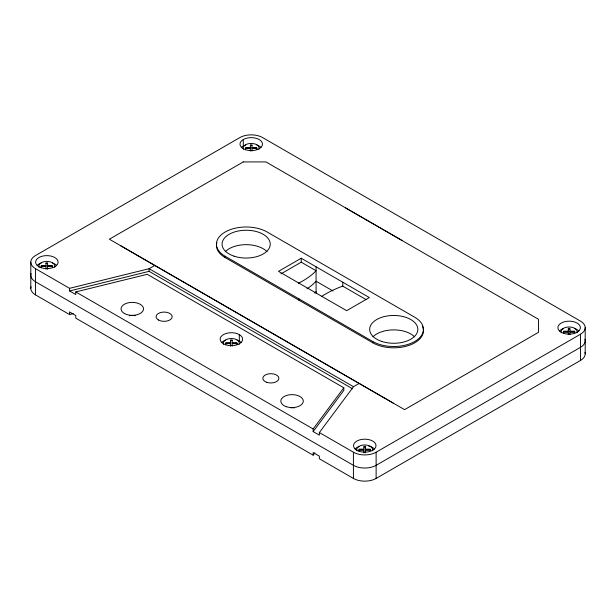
<?xml version="1.0" encoding="UTF-8"?>
<svg xmlns="http://www.w3.org/2000/svg" width="616" height="616" viewBox="0 0 616 616"><rect width="100%" height="100%" fill="white"/><g stroke="black" fill="none" stroke-linecap="round" stroke-linejoin="round"><path stroke-width="0.92" d="M359.166 383.429L353.492 386.709L319.358 432.548L319.358 435.173L313.151 431.593L313.151 428.967L343.82 387.78L147.247 274.289L75.776 291.922L75.776 294.54L69.562 290.96L69.562 288.334L35.505 268.668A16.055 9.271 0 0 1 35.505 255.555L239.878 137.568A16.055 9.271 0 0 1 262.585 137.568L580.495 321.113A16.055 9.271 0 0 1 580.495 334.219L580.495 360.445L376.122 478.432A16.055 9.271 0 0 1 353.415 478.432L319.358 458.766L319.358 456.148L313.151 452.567L313.151 455.185L75.776 318.141L75.776 315.515L69.562 311.935L69.562 314.553L73.266 313.644M313.151 431.593L343.82 390.398L343.82 387.78M313.151 455.185L314.853 452.899M314.784 293.008L316.077 291.722M120.728 245.769L393.224 403.095M154.793 265.434L149.111 268.707L69.562 288.334M345.43 207.815L402.202 240.587M301.232 258.235L278.524 271.348L346.646 310.68L369.354 297.567L301.232 258.235L301.232 262.17L280.958 273.874M319.358 432.548L353.415 452.213A16.055 9.271 0 0 0 376.122 452.213L580.495 334.219M366.035 299.584L342.773 286.155L341.279 286.656A96.342 55.625 0 0 0 321.783 296.327M69.562 290.96L149.111 271.333L352.66 388.85M250.381 145.492L251.983 145.492M250.381 147.617L245.561 147.617L245.561 149.203M251.983 147.617L256.803 147.617L256.803 149.203M245.561 148.271L250.381 148.271L250.381 144.837L251.983 144.837L251.983 148.271L256.803 148.271M245.561 148.548L250.381 148.548L250.381 151.051M256.803 148.548L251.983 148.548L251.983 151.051M46.008 263.486L47.609 263.486M46.008 265.611L41.187 265.611L41.187 267.19M47.609 265.611L52.429 265.611L52.429 267.19M41.187 266.266L46.008 266.266L46.008 262.832L47.609 262.832L47.609 266.266L52.429 266.266M41.187 266.536L46.008 266.536L46.008 269.323M52.429 266.536L47.609 266.536L47.609 269.323M568.291 329.036L569.9 329.036M568.291 331.162L563.471 331.162L563.471 332.748M569.9 331.162L574.713 331.162L574.713 332.748M563.471 331.816L568.291 331.816L568.291 328.382L569.9 328.382L569.9 331.816L574.713 331.816M563.471 332.093L568.291 332.093L568.291 334.603M574.713 332.093L569.9 332.093L569.9 334.603M230.538 340.571L232.14 340.571M230.538 342.696L225.718 342.696L225.718 344.282M232.14 342.696L236.96 342.696L236.96 344.282M225.718 343.351L230.538 343.351L230.538 339.916L232.14 339.916L232.14 343.351L236.96 343.351M225.718 343.628L230.538 343.628L230.538 346.138M236.96 343.628L232.14 343.628L232.14 346.138M363.917 447.031L365.527 447.031M363.917 449.156L359.105 449.156L359.105 450.743M365.527 449.156L370.339 449.156L370.339 450.743M359.105 449.811L363.917 449.811L363.917 446.377L365.527 446.377L365.527 449.811L370.339 449.811M359.105 450.08L363.917 450.08L363.917 452.868M370.339 450.08L365.527 450.08L365.527 452.868M301.232 262.17L316.077 270.74L313.498 273.319A80.288 46.354 0 0 1 298.306 283.322M333.064 291.037L316.077 281.235L313.498 283.814A80.288 46.354 0 0 1 307.022 288.804M225.156 256.271L372.765 341.487A29.683 17.14 0 0 0 414.745 341.487A29.683 17.14 0 0 0 414.745 317.248L267.167 232.016A29.707 17.148 0 0 0 225.156 232.016A29.707 17.148 0 0 0 225.156 256.271L225.156 257.58L372.765 342.796A29.683 17.14 0 0 0 408.593 345.522A29.683 17.14 0 0 0 422.43 326.249M353.492 386.709L149.111 268.707L149.111 271.333M75.776 291.922L313.151 428.967M31.046 286.725A16.055 9.271 0 0 0 35.505 294.887L69.562 314.553M585.2 327.666L585.2 353.884M376.122 452.213L376.122 478.432M372.765 341.487L372.765 342.796M353.415 452.213L353.415 478.432M342.773 282.22L342.773 286.155M316.077 266.813L316.077 293.293M298.96 298.883L298.96 300.192M243.281 139.532L243.281 146.084M239.331 334.611L239.331 341.172M35.505 268.668L35.505 294.887M30.8 262.116L30.8 288.334M584.954 352.275A16.055 9.271 0 0 1 580.495 360.445M584.954 339.162A16.055 9.271 0 0 1 580.495 347.332L376.122 465.326A16.055 9.271 0 0 1 353.415 465.326L35.505 281.781A16.055 9.271 0 0 1 31.046 273.612M290.59 407.792A11.242 6.491 0 0 1 294.255 407.861M372.896 336.837A24.086 13.906 0 0 1 414.614 336.837M129.375 315.708A11.242 6.491 0 0 1 135.197 315.708M225.302 251.613A24.086 13.906 0 0 1 267.021 251.613M258.982 149.249A8.031 4.635 0 0 0 259.259 148.056C258.705 144.452 254.3 143.497 251.228 143.42A8.031 4.635 0 0 0 243.474 146.854L243.205 148.056A8.031 4.635 0 0 0 243.474 149.249M225.156 257.58A29.707 17.148 0 0 1 216.462 245.453M216.501 244.56A29.707 17.148 0 0 1 216.824 242.773M37.122 265.427A11.242 6.491 0 0 1 41.233 263.047M52.476 263.047A11.242 6.491 0 0 1 56.587 265.427M239.139 344.336A8.031 4.635 0 0 0 239.416 343.135C238.862 339.531 234.457 338.577 231.385 338.5A8.031 4.635 0 0 0 223.631 341.934L223.354 343.135A8.031 4.635 0 0 0 223.631 344.336M221.652 342.511A11.242 6.491 0 0 1 225.764 340.14M237.006 340.14A11.242 6.491 0 0 1 241.118 342.511M355.039 448.972A11.242 6.491 0 0 1 359.151 446.592M368.614 446.115A11.242 6.491 0 0 1 374.505 448.972M576.899 332.802A8.031 4.635 0 0 0 577.169 331.601C576.622 327.997 572.218 327.042 569.145 326.965A8.031 4.635 0 0 0 561.392 330.399L561.114 331.601A8.031 4.635 0 0 0 561.392 332.802M54.608 267.244A8.031 4.635 0 0 0 54.886 266.05C54.331 262.439 49.934 261.492 46.855 261.415A8.031 4.635 0 0 0 39.101 264.849L38.831 266.05A8.031 4.635 0 0 0 39.101 267.244M241.495 147.432A11.242 6.491 0 0 1 245.607 145.053M256.849 145.053A11.242 6.491 0 0 1 260.961 147.432M559.413 330.977A11.242 6.491 0 0 1 563.524 328.598M574.767 328.598A11.242 6.491 0 0 1 578.878 330.977M372.526 450.789A8.031 4.635 0 0 0 372.796 449.595C372.249 445.992 367.844 445.037 364.772 444.96A8.031 4.635 0 0 0 357.018 448.394L356.741 449.595A8.031 4.635 0 0 0 357.018 450.789M243.243 161.923L109.379 239.208L404.581 409.648L538.446 332.363L538.446 319.25L265.95 161.923L243.243 161.923M266.836 382.344A8.031 4.635 0 0 0 278.879 378.324A8.031 4.635 0 0 0 266.836 374.312A8.031 4.635 0 0 0 266.836 382.344M563.524 333.287A11.242 6.491 0 0 0 580.38 327.666A11.242 6.491 0 0 0 563.524 322.045A11.242 6.491 0 0 0 563.524 333.287M124.34 313.459A11.242 6.491 0 0 0 143.143 310.549A11.242 6.491 0 0 0 129.375 302.602A11.242 6.491 0 0 0 124.34 313.459M286.44 406.729A11.242 6.491 0 0 0 303.295 401.116A11.242 6.491 0 0 0 286.44 395.495A11.242 6.491 0 0 0 286.44 406.729M359.151 451.282A11.242 6.491 0 0 0 376.006 445.661A11.242 6.491 0 0 0 359.151 440.04A11.242 6.491 0 0 0 359.151 451.282M41.233 267.737A11.242 6.491 0 0 0 58.097 262.116A11.242 6.491 0 0 0 41.233 256.495A11.242 6.491 0 0 0 41.233 267.737M225.764 344.821A11.242 6.491 0 0 0 242.627 339.2A11.242 6.491 0 0 0 225.764 333.579A11.242 6.491 0 0 0 225.764 344.821M381.712 341.41A24.086 13.906 0 0 0 417.841 329.368A24.086 13.906 0 0 0 381.712 317.325A24.086 13.906 0 0 0 381.712 341.41M234.119 256.187A24.086 13.906 0 0 0 270.247 244.144A24.086 13.906 0 0 0 234.119 232.101A24.086 13.906 0 0 0 234.119 256.187M245.607 149.742A11.242 6.491 0 0 0 262.47 144.121A11.242 6.491 0 0 0 245.607 138.5A11.242 6.491 0 0 0 245.607 149.742M158.451 319.981A8.031 4.635 0 0 0 171.879 317.91A8.031 4.635 0 0 0 162.047 312.227A8.031 4.635 0 0 0 158.451 319.981"/></g></svg>
